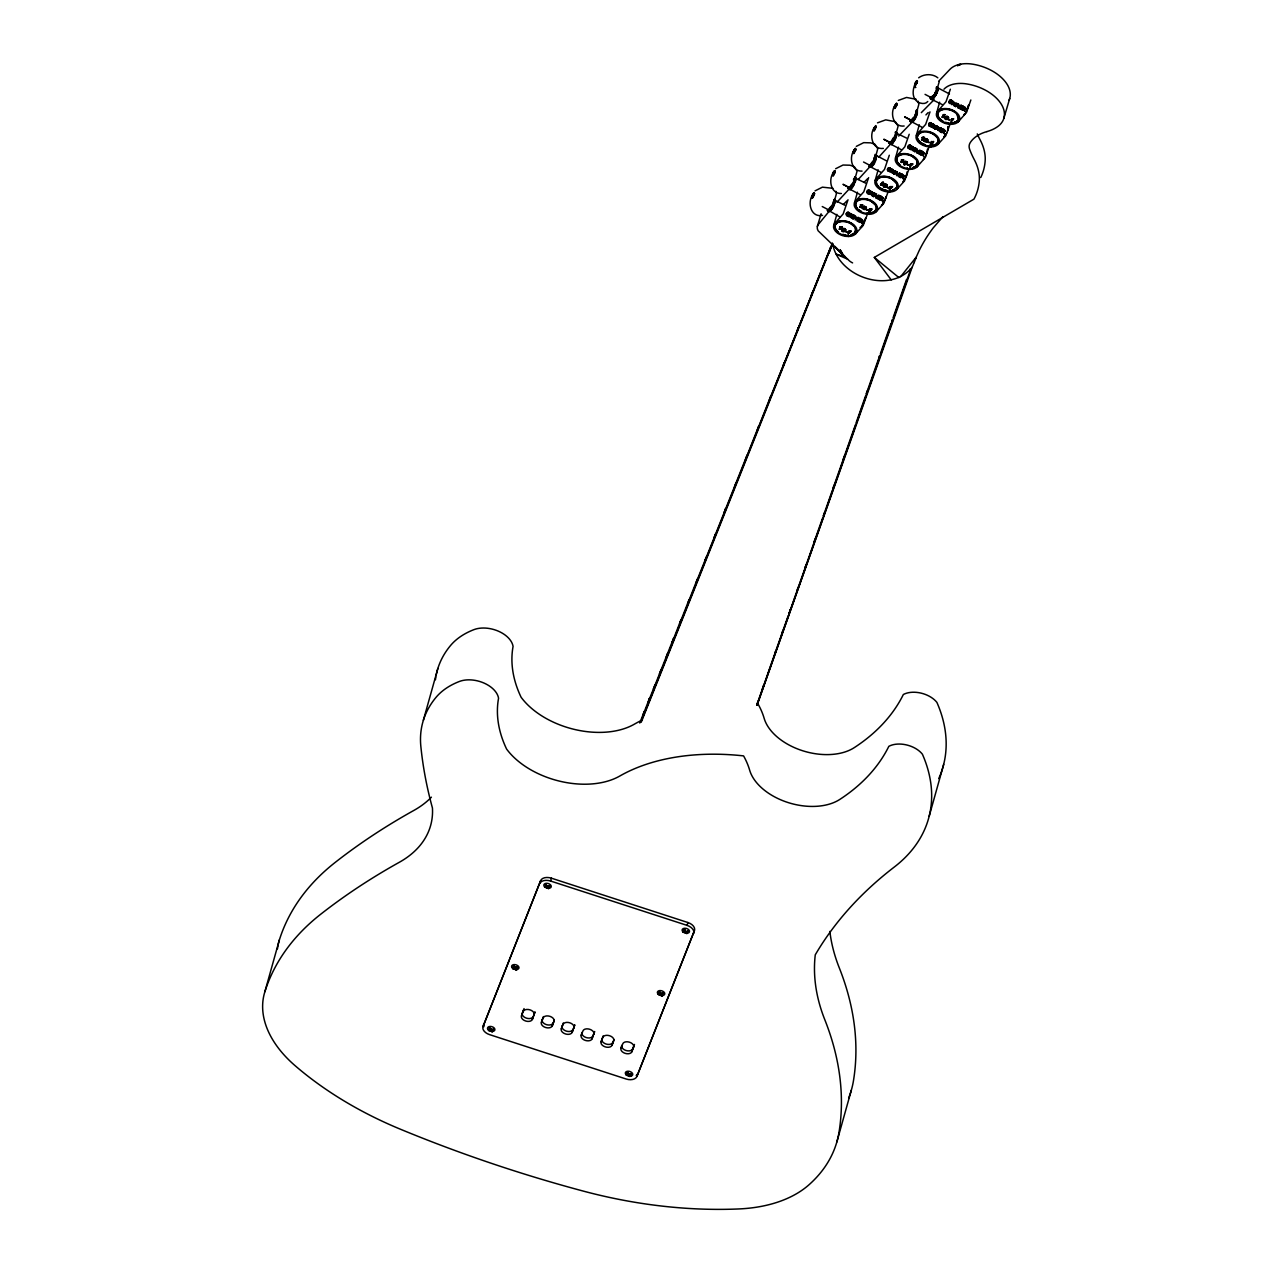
<?xml version="1.0" encoding="UTF-8"?>
<svg xmlns="http://www.w3.org/2000/svg" width="1273" height="1273" viewBox="0 0 1273 1273"><rect width="100%" height="100%" fill="white"/><g stroke="black" fill="none" stroke-linecap="round" stroke-linejoin="round"><path stroke-width="1.5" d="M916.687 149.705L915.844 148.193M957.837 104.672L955.832 103.097M860.182 206.64L861.694 205.08L859.752 207.165L865.131 207.96L865.306 209.043L862.378 208.47L863.333 206.847L862.044 204.81M923.959 140.937L925.185 139.441L923.896 137.404M947.51 119.025C944.025 121.237 944.916 116.448 944.295 115.557L944.852 114.602M893.2 173.001L893.185 172.205A2.594 2.514 -72.6 0 1 893.789 171.139M913.457 150.007L915.064 151.694M954.607 104.975L955.45 106.502L957.201 105.882M954.702 105.341L954.686 104.545A2.594 2.514 -72.6 0 1 955.291 103.479M842.503 230.795L844.254 230.54M863.205 207.626L863.476 209.17L864.844 208.247M886.167 186.16C885.006 189.025 881.68 184.171 885.196 185.492C885.785 188.452 881.871 184.124 885.371 186.033C882.205 188.802 884.624 182.723 883.001 185.412C882.905 188.738 888.363 186.717 884.83 184.553M903.432 162.498C903.941 167.559 908.922 159.73 904.673 162.069C902.414 164.376 907.999 163.724 904.021 162.992M926.649 141.398L925.98 139.521L921.604 139.759L923.546 137.675L922.018 139.234M926.728 141.112L924.612 140.826M947.08 118.357L944.996 118.087L947.796 117.768L946.857 116.448L944.375 117.928M814.131 192.732L814.004 195.055C814.688 188.913 810.137 198.906 813.383 196.265L812.445 195.787L811.824 197.188M834.754 170.582L834.627 172.905C835.422 167.018 830.314 176.852 834.006 174.13L832.972 175.945L833.067 173.637M855.376 149.371C855.551 146.888 850.905 154.669 854.692 151.758L853.658 153.587L853.753 151.264M875.792 125.581L874.726 127.411L875.665 127.921C877.049 122.192 870.843 132.456 875.044 129.13L874.01 130.96L874.105 128.637M896.59 103.177L895.524 105.007L896.478 105.516C898.086 98.912 891.832 110.274 895.842 106.725L894.919 106.232L894.283 107.632M916.862 80.613L915.876 82.379L916.831 82.888C918.47 76.269 912.152 87.662 916.194 84.098L915.255 83.604L914.635 85.005M812.047 196.408L813.606 195.501L813.733 193.146M834.356 170.996L834.229 173.351L833.29 172.857M914.857 84.241L916.417 83.318L916.544 80.979M844.763 231.24L842.296 229.649L842.042 226.785M927.221 141.685L925.789 140.205L924.564 141.001M947.573 119.057L947.287 117.928L948.433 117.768M947.685 118.5L947.255 119.439M834.038 201.102L834.101 200.147M834.977 200.163L832.669 207.213M842.933 228.79L843.156 229.745L843.394 228.392M848.391 188.293L848.47 187.274M849.123 187.624L849.202 189.295L850.603 189.613L853.737 185.222M849.33 187.354L849.728 189.152L851.653 187.529M849.632 187.879L849.696 189.55M855.313 179.302L855.249 177.743M855.599 178.013L854.581 181.944M855.822 179.557L855.09 177.122M875.347 156.579L875.124 154.399M889.286 141.796L889.35 143.356L890.288 142.735M890.67 142.894L891.641 144.629L895.603 138.725M895.699 133.951L895.46 131.771M896.431 133.347L896.081 135.527M896.638 133.029C896.128 136.227 893.312 145.377 890.082 143.642M914.778 119.201L912.582 121.842L911.038 121.89L910.975 120.219M911.166 119.948L911.229 121.524L922.209 127.332M916.067 111.324L916.146 110.385M916.496 111.547L916.767 110.274M917.435 110.624L916.417 114.538M925.391 139.234L925.614 140.189M930.229 97.034L930.308 98.689L931.629 98.992L935.607 93.088M936.419 88.696L936.355 87.137M936.705 87.423L936.323 89.746M936.848 88.919L936.976 86.994M945.744 116.607L948.465 117.912M968.801 104.688L965.857 112.692M852.21 217.031L852.815 218.335M872.912 195.278L873.023 194.355M893.519 172.523L894.537 173.924L895.746 172.555M846.179 213.737L846.418 215.169M887.44 169.452L887.727 170.646M949.769 100.344A2.403 2.339 -72.6 0 0 949.069 101.331L949.228 102.986M872.785 193.035L872.594 192.239M893.439 170.327L892.309 171.346M913.728 148.305L913.425 147.063M965.236 107.68L964.473 108.714M854.947 217.301L854.183 215.344M854.995 217.078L854.644 215.726M896.303 172.555L896.144 171.569M897.29 174.783L899.55 173.096L896.892 175.642L896.988 171.712L896.94 174.544M896.526 175.451L896.988 171.712M940.636 127.984C935.369 136.147 939.745 120.871 938.042 130.18C938.567 124.706 945.919 131.787 940.874 128.366M958.394 107.982L961.051 105.436L958.394 107.982L958.489 104.052L958.505 106.964M958.028 107.791L958.489 104.052M931.263 123.64L930.834 123.179M855.695 219.147L855.679 216.235L855.217 219.974L857.859 217.428M876.317 196.997C877.574 186.606 873.087 205.367 878.8 195.39M938.535 126.886L937.978 130.101M880.773 184.824L883.478 182.437L881.409 183.264L880.996 185.078L883.478 182.437L881.664 182.644M958.378 119.344L957.025 114.331M851.892 217.285L851.971 216.856A2.594 2.514 -72.6 0 1 852.48 215.662L853.992 215.36M893.2 172.778L893.28 172.332A2.594 2.514 -72.6 0 1 893.885 171.282L894.728 170.805M913.553 150.15L913.537 149.578A2.594 2.514 -72.6 0 1 914.141 148.511L915.064 148.177M847.691 212.607L849.298 214.023L849.171 213.021M890.559 169.038L890.336 168.259M909.797 145.488L910.959 146.872L910.688 145.631A1.83 1.766 -72.6 0 0 909.909 145.217L909.399 145.042M931.709 124.006L931.486 123.226M950.501 100.424L952.109 101.84L951.838 100.599M654.72 685.717L654.974 684.699L653.431 689.139L673.799 637.789M747.012 455.304L704.637 561.52L706.149 557.081L705.91 558.099M850.03 232.052L848.725 231.272L850.093 231.972L848.12 234.009L851.271 231.209L849.584 231.065M790.358 609.496L790.103 610.531L815.261 539.052M891.498 186.956L889.429 189.502L892.58 186.685L890.034 186.765L891.339 187.529M911.85 164.328L909.781 166.874L912.932 164.058L910.386 164.137L911.691 164.901M933.029 141.542C935.034 142.815 927.46 147.047 932.648 141.924M846.577 213.848L846.64 214.676M908.238 146.713L908.429 147.811M949.387 101.681L950.024 103.177M813.383 196.265L812.349 198.095L812.842 195.374L814.656 193.671L812.349 198.095L812.445 195.787M854.565 152.267C853.435 156.054 853.515 149.466 855.09 151.344L855.965 149.164L855.313 150.532L854.374 150.039L855.44 148.209M874.503 128.223L875.442 128.716C871.512 135.209 877.145 123.322 875.665 127.921M894.919 106.232C893.312 112.231 897.688 101.076 896.478 105.516M916.592 83.684L917.419 81.472L916.831 82.888M833.465 173.223C831.969 181.689 837.204 165.172 834.404 173.717M915.255 83.604L915.16 85.928L916.083 84.607M876.254 196.917L878.863 195.469M642.77 715.744L644.313 711.289L639.794 723.048M660.798 670.664L661.021 669.63L659.478 674.069L660.114 672.367M680.196 622.322L689.154 599.503L687.611 603.959M715.187 535.09L715.426 534.039L713.882 538.479L714.519 536.776M756.958 431.07L758.501 426.63L746.774 456.339M784.025 363.489L784.263 362.455L782.72 366.895L830.951 246.532L640.956 721.823M812.763 291.883L812.986 290.833L811.442 295.288L812.079 293.57M854.517 216.712L853.547 218.224M915.717 150.93L916.162 149.243L914.746 148.75M937.008 127.65L936.069 126.027L934.78 127.618M957.312 104.211L957.201 105.388M833.338 202.105L833.815 200.609M834.229 200.832L832.685 205.255M835.39 201.436L833.163 207.467M853.515 179.732L853.785 178.506M853.96 179.954L854.231 178.729M854.438 178.459L853.499 181.371M854.66 178.952L853.912 181.593M875.538 156.324L873.994 160.732M875.999 156.929L875.267 159.571M865.926 217.81L861.503 226.944M895.412 135.177L895.89 133.697M896.574 135.797L896.478 132.376M915.796 112.549L916.576 110.608M916.703 111.292L915.764 114.188M916.878 113.122L917.101 110.337M917.372 113.392L917.292 109.971L916.91 114.809M936.578 90.144L937.039 88.664M937.724 90.765L937.612 87.742L949.435 93.947M947.812 129.337L948.019 126.552M968.148 106.709L968.435 105.484M903.894 162.944C906.456 166.588 906.726 161.098 902 161.782L901.348 162.451C900.552 159.586 905.039 158.202 902 161.782M945.043 117.912L947.112 119.264M875.569 195.151L875.14 193.432M896.208 172.428L896.065 173.255M957.71 104.768L957.439 105.818M893.137 317.598L906.551 279.455M895.524 181.991L891.736 178.538A10.645 6.667 15.6 0 0 879.213 177.743A10.645 6.667 15.6 0 0 877.845 185.763M852.289 216.776L852.321 217.667M872.912 194.626L873.262 196.058M893.598 172.253L893.63 173.144M264.879 991.731A359.973 225.544 15.6 0 1 320.621 914.3A972.906 609.56 15.6 0 1 399.292 862.298A130.928 82.029 15.6 0 0 432.438 807.989A785.059 491.871 15.6 0 1 420.838 746.312A160.43 100.519 15.6 0 1 436.114 697.254A92.627 58.033 15.6 0 1 459.426 681.453A24.458 15.324 15.6 0 1 483.708 682.933A24.458 15.324 15.6 0 1 498.555 698.225A176.899 110.831 15.6 0 0 506.59 749.049A71.272 44.65 15.6 0 0 619.776 776.037A190.17 119.153 15.6 0 1 743.575 755.891A114.379 71.654 15.6 0 1 749.638 770.133A52.4 32.827 15.6 0 0 787.716 802.436A52.4 32.827 15.6 0 0 839.798 799.428A280.887 175.992 15.6 0 0 888.84 746.328A21.577 13.51 15.6 0 1 922.4 754.205A210.236 131.724 15.6 0 1 894.298 867.024A642.913 402.809 15.6 0 0 815.261 954.83A287.475 180.114 15.6 0 0 824.793 1019.689A463.452 290.371 15.6 0 1 839.018 1132.254A210.491 131.883 15.6 0 1 808.928 1184.829A131.31 82.268 15.6 0 1 738.992 1208.936A347.465 217.699 15.6 0 1 583.368 1191.114A935.448 586.089 15.6 0 1 400.486 1129.246A287.889 180.368 15.6 0 1 295.256 1065.819A122.781 76.921 15.6 0 1 264.879 991.731L279.376 939.904A359.973 225.544 15.6 0 1 335.117 862.473A972.906 609.56 15.6 0 1 413.789 810.471A130.928 82.029 15.6 0 0 431.388 797.184M423.368 720.279L437.864 668.468M483.056 1026.515L540.627 880.677A9.086 5.697 15.6 0 1 551.368 878.163L687.897 922.527A9.086 5.697 15.6 0 1 694.422 930.658L636.866 1076.497A9.086 5.697 15.6 0 1 626.109 1078.995L489.58 1034.631A9.086 5.697 15.6 0 1 483.056 1026.515L540.627 880.677M490.598 1030.669L488.323 1029.841L490.312 1029.38L489.103 1027.884L489.898 1027.693L491.107 1029.189C488.625 1031.671 495.388 1032.769 491.585 1029.793L493.574 1029.332C491.298 1029.984 487.686 1027.104 490.312 1029.38M492.731 1031.528L491.585 1029.793M491.935 1031.719L490.789 1029.984L488.8 1030.446M491.394 1030.478L493.574 1029.332M514.738 968.864L512.414 967.989L514.403 967.528L513.194 966.016L513.99 965.825L515.199 967.337C512.892 969.819 519.336 970.917 515.676 967.941L517.665 967.48L515.199 967.337M512.844 968.785L514.403 967.528M516.822 969.676L515.676 967.941M516.026 969.851C515.501 967.766 511.921 963.709 514.212 968.196M512.892 968.594L517.188 966.875M515.645 968.578L517.665 967.48M547.008 887.599L544.621 886.915L546.658 886.263L545.449 884.767C545.624 886.947 551.75 886.151 547.454 886.088C545.051 888.618 551.702 889.604 547.947 886.676L549.459 885.61M546.658 886.263L545.449 884.767M549.093 888.411L547.947 886.676M548.297 888.602L547.151 886.867L545.162 887.329M539.832 883.526A9.086 5.697 15.6 0 1 550.572 881.027L551.368 878.163M547.756 887.361L549.936 886.215M532.353 1019.418L534.931 1012.115L532.353 1019.418A5.713 3.58 15.6 0 1 525.606 1020.994A5.713 3.58 15.6 0 1 521.5 1015.902L523.474 1010.078M521.5 1015.902L524.062 1008.582M541.407 1022.362L543.173 1017.907A5.713 3.58 15.6 0 1 549.92 1016.331A5.713 3.58 15.6 0 1 554.026 1021.439L552.259 1025.895A5.713 3.58 15.6 0 1 545.512 1027.47A5.713 3.58 15.6 0 1 541.407 1022.362L543.38 1016.538M552.259 1025.895L554.248 1020.071M572.166 1032.355L574.728 1025.051L572.166 1032.355A5.713 3.58 15.6 0 1 565.419 1033.931A5.713 3.58 15.6 0 1 561.313 1028.839L563.287 1023.015M813.272 193.942C806.748 201.85 810.662 218.001 822.549 215.36M581.22 1035.299L582.016 1032.451A5.713 3.58 15.6 0 0 586.121 1037.543A5.713 3.58 15.6 0 0 592.868 1035.967L594.634 1031.512L592.072 1038.832A5.713 3.58 15.6 0 1 585.309 1040.407A5.713 3.58 15.6 0 1 581.22 1035.299L582.986 1030.844A5.713 3.58 15.6 0 1 589.733 1029.268A5.713 3.58 15.6 0 1 593.839 1034.376M833.895 171.791C827.959 179.079 830.473 193.878 841.358 193.512M592.072 1038.832L592.868 1035.967M601.111 1041.775L602.877 1037.32A5.713 3.58 15.6 0 1 609.64 1035.745A5.713 3.58 15.6 0 1 613.745 1040.853L611.979 1045.308A5.713 3.58 15.6 0 1 605.216 1046.867A5.713 3.58 15.6 0 1 601.111 1041.775L603.1 1035.951M854.581 149.418C848.645 156.706 851.16 171.505 862.044 171.139M833.879 224.923L836.838 214.341M839.13 229.315L841.485 227.74M839.591 227.135C845.558 225.003 836.775 232.354 840.355 227.167M839.909 226.721L842.137 227.071M848.009 199.766L843.187 213.928L834.977 223.236M611.979 1045.308L613.952 1039.468M844.126 230.906L843.824 228.758L845.654 230.095M843.474 229.57L843.824 228.758M844.015 228.997L843.522 228.615M841.771 229.649C840.594 232.243 846.131 232.545 844.588 229.824M845.622 229.952L844.476 230.111L844.986 229.045M845.113 231.686L847.166 231.972M845.495 231.097L847.086 232.259M874.933 126.791C868.472 134.302 872.085 149.896 883.335 148.416M854.501 202.773L857.461 192.191M845.543 235.473L845.463 235.537A10.757 6.747 15.6 0 1 835.422 224.494A10.757 6.747 15.6 0 1 852.496 224.828C860.516 229.586 851.303 238.688 845.654 235.059A10.645 6.667 15.6 0 1 842.949 234.423M848.12 234.009L850.189 231.479M848.566 231.845L848.725 231.272M621.017 1048.236L621.813 1045.388A5.713 3.58 15.6 0 0 625.918 1050.48A5.713 3.58 15.6 0 0 632.681 1048.904L634.447 1044.449L631.869 1051.769A5.713 3.58 15.6 0 1 625.123 1053.344A5.713 3.58 15.6 0 1 621.017 1048.236L622.783 1043.78A5.713 3.58 15.6 0 1 629.546 1042.205A5.713 3.58 15.6 0 1 633.652 1047.313M848.868 231.543L850.921 231.018M854.199 226.546L850.428 223.061A10.645 6.667 15.6 0 0 847.898 221.995M852.83 234.566C858.002 231.686 855.265 224.812 850.428 223.061A10.757 6.747 15.6 0 0 836.854 222.727A10.757 6.747 15.6 0 0 838.064 231.988M860.309 207.451L862.792 204.81L861.598 204.826M868.632 177.615L863.81 191.777L855.599 201.086M862.935 207.499L864.478 206.162L866.324 207.626M862.983 207.992L864.447 206.608L866.149 207.26M864.685 208.406L864.144 206.91M864.367 206.894L865.672 207.404L864.447 206.608M865.274 207.006L863.937 206.528L863.778 207.594M862.267 207.674L864.303 209.663L865.21 207.674M866.404 207.499L865.099 207.96L865.354 206.719M865.735 209.552L867.725 210.109L866.117 208.947M895.731 104.386C889.286 111.897 892.882 127.491 904.148 126.011M875.188 180.4L878.147 169.818M876.063 209.774A10.757 6.747 15.6 0 0 867.438 199.909A10.757 6.747 15.6 0 0 855.345 204.285A10.757 6.747 15.6 0 0 866.086 213.387L871.448 212.782M631.869 1051.769L632.681 1048.904M628.496 1075.526L626.157 1074.651L628.146 1074.173L626.952 1072.678L627.748 1072.487L628.942 1073.998C626.539 1076.544 633.19 1077.515 629.435 1074.603L631.424 1074.126L628.942 1073.998M628.146 1074.173L626.952 1072.678M867.565 213.816L863.221 225.432L855.472 233.977M630.947 1073.537L628.767 1074.667L627.748 1072.487M870.08 209.265L870.652 209.902L869.364 209.138M870.207 208.915C874.249 207.754 868.679 213.944 868.902 211.302M869.188 209.695L869.65 208.836M866.086 213.387L868.441 213.18M869.284 212.161L871.894 209.058M869.491 209.409L871.544 208.883M630.581 1076.337L629.435 1074.603M629.785 1076.512L628.639 1074.778L626.65 1075.239M629.403 1075.239L631.424 1074.126M874.837 204.364L871.05 200.911A10.757 6.747 15.6 0 0 865.735 199.113M889.318 155.242L884.496 169.404L876.285 178.713M873.453 212.432L875.172 210.841M882.316 182.325L883.128 182.246M662.962 992.876L661.451 993.942C666.065 997.777 654.036 993.656 660.178 993.529L658.968 992.033L660.782 994.022L662.962 992.876L660.973 993.354M660.178 993.529L658.968 992.033M885.133 184.235L884.783 185.046L886.676 184.712M884.926 185.253L887.042 185.285M884.862 184.649L886.294 184.537L886.088 185.54M660.782 994.022L659.764 991.842M885.976 186.16L885.897 185.301M886.438 184.744L886.04 184.362M636.866 1076.497L694.422 930.658M660.464 994.818L658.666 994.595M886.422 187.179L888.395 187.736L886.804 186.574M916.083 81.758C912.661 88.219 910.863 98.307 918.613 102.413C921.445 103.75 925.63 104.275 927.778 101.49M662.596 995.677L661.451 993.942M895.54 157.772L898.499 147.191M886.772 191.014L892.023 190.823L896.749 187.417A10.757 6.747 15.6 0 0 888.124 177.536A10.757 6.747 15.6 0 0 876.031 181.912A10.757 6.747 15.6 0 0 886.772 191.014L886.883 190.616A10.757 6.747 15.6 0 1 876.429 180.352A10.757 6.747 15.6 0 1 891.705 178.475L896.749 183.407A10.757 6.747 15.6 0 1 895.874 188.515M661.801 995.868L660.655 994.133M886.851 190.95L886.963 190.552A10.645 6.667 15.6 0 1 879.548 187.433M661.26 994.627L663.44 993.481M888.188 191.666L883.844 203.282L876.095 211.827M889.429 189.502L889.97 189.788M889.875 187.338L890.336 186.463M685.256 932.536L682.933 931.661L684.922 931.2L683.712 929.688L684.508 929.513L685.717 931.009C683.203 933.586 689.059 933.364 686.545 933.539M684.922 931.2L683.712 929.688M687.34 933.348L686.004 932.297L688.2 931.152L685.526 931.693L684.508 929.513M890.177 187.036L892.23 186.51M693.626 933.507A9.086 5.697 15.6 0 0 687.102 925.391L687.897 922.527M686.004 932.297L688.2 931.152M901.348 162.451L903.703 159.634M909.208 134.27L904.848 146.777L896.638 156.102M894.139 190.059L893.248 189.852M903.957 162.498L904.896 162.308M904.037 162.212C904.021 170.439 906.424 159.173 907.188 162.26M906.742 162.61L906.392 161.735M907.442 162.498L906.137 162.96L906.79 162.117M906.774 164.551L908.747 165.124L907.156 163.946M907.124 168.402C913.934 170.868 921.684 162.546 914.157 157.677A10.757 6.747 15.6 0 0 897.083 157.343A10.757 6.747 15.6 0 0 907.124 168.402L907.315 167.925M916.337 135.368L919.297 124.786M908.874 169.293L904.53 180.909L896.781 189.454M909.781 166.874L910.322 167.161M910.227 164.71L910.688 163.835M910.529 164.408L912.582 163.883M915.86 159.396L912.089 155.911A10.645 6.667 15.6 0 0 898.69 155.656A10.645 6.667 15.6 0 0 899.9 164.806M923.211 137.659L922.082 137.468M914.491 167.431C919.727 164.503 916.846 157.661 912.057 155.847A10.757 6.747 15.6 0 0 909.495 154.765M922.145 140.046L924.628 137.404M930.006 111.865L925.646 124.372L917.435 133.681M924.771 140.094C926.696 137.213 930.102 142.051 925.598 139.218M926.076 140.221C928.415 136.975 927.412 143.515 927.444 139.505M927.062 140.269L926.553 139.171M927.54 140.205L927.19 139.33M927.571 142.146L929.561 142.703L927.953 141.542M936.689 112.74L939.649 102.158M927.922 145.981L935.353 144.995L937.899 142.385A10.757 6.747 15.6 0 0 929.29 132.503A10.757 6.747 15.6 0 0 917.197 136.879A10.757 6.747 15.6 0 0 927.922 145.981L933.284 145.377M929.688 145.011L925.328 157.518L917.133 166.827M930.579 144.47L933.73 141.653M932.568 142.417L931.04 142.305L931.486 141.43M931.04 142.305L933.38 141.478M944.295 115.557L942.497 117.418L943.166 114.984M941.956 117.132L944.98 114.777M943.293 114.634L944.28 114.65M936.673 136.959L932.886 133.506A10.757 6.747 15.6 0 0 927.571 131.724M942.497 117.418L943.754 115L942.37 116.607M950.358 89.237L945.998 101.745L937.787 111.069M935.289 145.027L938.026 141.971A10.757 6.747 15.6 0 0 937.899 138.375M943.15 116.75L945.202 117.18M946.953 118.898L946.364 117.1L947.876 117.482M946.428 117.593L946.635 116.575M947.971 117.291L947.542 116.702M947.478 118.516L947.414 117.641M947.605 117.896L947.796 116.877M947.924 119.519L949.992 119.805L948.226 119.201M948.274 123.37L955.705 122.367L958.251 119.757A10.757 6.747 15.6 0 0 949.626 109.876A10.757 6.747 15.6 0 0 937.549 114.252A10.757 6.747 15.6 0 0 948.274 123.37L948.465 122.892A10.757 6.747 15.6 0 1 945.664 122.303M950.04 124.261L945.68 135.877L937.93 144.422M952.84 119.869C953.493 115.843 947.796 127.634 953.382 118.914M951.392 119.678L951.838 118.803M951.679 119.376L953.732 118.85M955.641 122.399L957.36 120.808M970.853 99.978L966.493 112.485L958.283 121.794M836.838 1142.008L851.335 1090.197M929.195 816.2L943.691 764.373M833.513 204.126L836.361 193.926L835.931 191.3M854.135 181.975L857.063 171.139L854.326 166.683L849.998 165.219L843.028 165.029L835.645 168.736M874.822 159.602L877.749 148.782L875.012 144.31L870.684 142.847L863.715 142.656L856.331 146.363M895.174 136.991L898.101 126.154L895.365 121.683L885.737 119.853L877.511 122.845M915.971 114.57L918.835 104.386L917.992 101.092M936.323 91.958L939.188 81.758M648.037 702.585L649.58 698.145L644.074 712.339M667.052 654.974L667.323 653.94L665.779 658.38M695.79 583.543L697.333 579.104L688.932 600.554M735.746 483.724L736.017 482.706L734.473 487.145M769.369 400.136L770.913 395.696L758.278 427.68M797.9 328.816L798.171 327.782L796.627 332.221M762.097 689.871L763.641 685.415L757.149 704.064M775.002 653.304L775.83 651.108M782.179 632.936L783.118 630.215L782.211 632.633M806.382 564.321L804.934 568.235M817.377 226.339L821.117 213.769M832.224 243.127L830.107 249.381M909.574 271.515L910.418 268.683M1003.856 118.246L1009.728 98.482M679.559 624.025L681.071 619.585L673.576 638.839M763.386 686.449L768.096 672.86M796.707 591.611L797.121 590.29M843.283 459.282L844.158 456.546M854.517 427.282L833.051 488.355M851.621 215.169L850.444 213.912L849.918 214.93L850.985 215.535M872.307 193.114L871.925 192.207M892.994 170.741L891.752 169.389L892.293 171.012M913.362 147.811L911.579 147.795L912.105 146.761L913.027 147.302M954.511 103.081L953.254 101.729L952.729 102.763L953.986 103.399M774.605 654.402L775.687 651.155M781.988 633.349L781.574 634.654M805.141 567.615L806.239 564.369M814.163 541.837L822.66 517.92M833.242 487.75L833.926 485.634M866.181 394.169L867.056 391.432M892.118 320.191L891.721 321.512L892.357 319.809M833.019 203.425L833.513 201.914M833.942 202.136C832.844 206.258 825.175 216.203 832.319 208.756M833.958 204.094L834.627 199.893M855.217 180.336L852.449 186.542M855.074 182.198L856.092 178.284L855.042 177.552M855.727 180.607L852.958 186.813M873.739 158.775L874.201 157.359M874.185 158.998L874.822 157.406M875.251 157.629L873.326 162.355M875.76 159.841L876.445 155.624L874.933 156.118M865.338 218.876L862.744 224.7M894.537 136.386L894.999 134.954M894.951 136.609L895.603 135.002M896.112 137.213L897.131 133.283L895.587 132.297M885.499 198.158L885.96 196.742M886.263 196.901L882.873 203.903M916.401 112.597L914.475 117.323M906.647 174.369L904.848 178.793M936.116 91.576L936.753 89.969M926.999 151.742L925.917 154.669M756.91 704.462L758.024 701.343L757.753 702.346M768.303 672.176L788.21 615.671M789.467 611.915L788.814 613.936L789.451 612.233M947.653 130.912L948.321 126.695M854.724 426.582L855.599 424.482M878.927 357.681L879.627 355.628M824.156 513.433L823.281 516.154L832.383 490.232M866.881 191.364L866.833 192.414M907.92 146.363L908.063 148.018M928.749 124.324L928.717 123.958A2.403 2.339 -72.6 0 1 929.417 122.972L930.706 122.813A1.83 1.766 -72.6 0 1 931.279 123.004L931.597 123.354M854.835 217.174L854.629 217.985M896.16 172.651L895.937 173.478M937.23 128.223L936.817 125.9M937.326 127.984L936.976 126.027M797.582 588.874L798.235 587.171L797.328 589.892M841.644 229.824L842.806 231.336L844.683 231.193M856.156 422.684L865.545 395.951M866.404 393.548L878.529 358.986M880.391 353.767L891.084 323.294M814.449 541.2L815.213 539.036M879.166 357.283L879.77 355.565M757.053 705.337L910.768 269.064A41.261 1.4 -71.9 0 0 910.8 268.874M756.878 705.337L912.12 267.282A67.262 2.291 -71.9 0 0 913.346 264.482L913.791 263.288M812.667 195.008L813.606 195.501M895.126 105.452L896.065 105.945L894.505 106.852M915.478 82.825L916.417 83.318M789.912 610.579L790.326 609.512M844.254 230.668C842.615 233.182 841.501 228.201 844.142 230.684M864.765 208.931L864.765 208.12M852.067 215.455L851.971 214.389M893.312 170.853L892.771 169.5M934.557 125.55L933.65 126.329M672.892 640.526L672.255 642.229L673.767 637.805M746.105 458.041L745.469 459.744L746.98 455.304M829.025 253.041L832.59 243.525C838.318 277.164 889.811 294.54 912.12 267.282M866.786 392.45L867.454 390.747M561.313 1028.839L563.08 1024.383A5.713 3.58 15.6 0 1 569.827 1022.808A5.713 3.58 15.6 0 1 573.932 1027.916M843.888 457.564L844.556 455.861M641.306 721.998L832.59 243.525M833.64 486.636L834.324 484.949M770.642 396.73L783.356 365.192M697.079 580.138L705.274 559.818M649.31 699.179L654.067 687.436M833.831 205.86L835.47 200.434L834.42 199.702M853.308 183.105L854.788 177.027M872.053 163.612L874.328 158.918M874.646 161.082L876.206 156.659L876.142 155.004L875.092 155.306M894.68 136.291L893.248 139.505M894.346 138.105L895.11 136.513M895.492 138.725L896.256 137.118M914.714 115.477L915.478 113.886M916.56 114.443L911.945 121.953M917.069 114.713L915.637 117.928M935.066 92.849L935.83 91.258M935.496 93.072L936.26 91.481M937.421 92.086L933.491 99.008L932.25 99.771L931.247 98.61M926.219 154.829L927.524 149.116M967.082 109.637L967.687 108.125M887.997 169.468L888.904 168.291M908.397 146.315L908.874 148.209M895.699 173.048L895.81 171.871M915.398 258.976L918.931 251.099A331.982 208.183 16.5 0 1 933.252 227.835L942.943 216.649M852.385 216.919L853.706 215.71M914.062 149.355L914.889 151.296M854.756 217.397L852.91 218.685M875.378 195.612L874.217 193.019M957.582 105.229L957.153 106.2M832.256 205.033L829.089 210.347M832.367 205.048L829.901 209.393M852.21 184.49L852.99 182.898M852.639 184.712L853.419 183.121M854.072 183.455L849.887 189.184M872.832 162.021L873.564 160.509M873.978 162.689L874.758 161.098M893.471 137.659L890.4 142.64L884.035 139.298M892.834 141.208L894.442 138.12M915.128 117.657L915.908 116.066M934.398 94.473L935.178 92.865M884.894 199.67L882.571 203.744M947.032 132.424L943.961 137.404M847.754 213.959L848.996 214.691L847.245 215.726A1.782 1.734 -72.6 0 1 846.688 215.487M848.423 215.853L848.996 214.691M849.728 215.296L849.091 216.76L850.221 215.598M849.982 215.026L850.444 213.912M867.868 193.576C871.639 194.005 866.833 190.584 869.093 192.732L867.486 192.907M872.657 192.318L870.875 191.221L869.3 194.339L870.843 193.448M871.989 192.303L871.066 191.762L871.369 193.273M858.877 221.168L859.004 221.963L856.984 220.897L858.241 217.365M859.195 221.597L857.525 220.722L857.731 219.227M858.066 219.672L859.752 220.086L858.257 219.306L858.416 217.906M858.734 218.351L860.341 219.195L860.198 218.399M860.548 218.383L859.88 222.425L860.023 220.309M860.755 220.69L861.28 219.656L862.267 221.168L860.214 219.943L861.916 219.64M889.063 169.436L890.304 170.184L889.063 169.436L889.779 170.359L888.411 170.709M888.92 170.853L889.779 170.359M890.209 170.041L889.238 171.266M892.834 169.58L891.561 168.863C888.061 176.613 891.593 167.861 891.959 172.237M879.5 199.018L879.643 199.813L877.606 198.747L878.863 195.215M879.818 199.447L878.147 198.572L878.354 197.076M878.688 197.522L880.375 197.952L878.879 197.156L879.038 195.771M879.357 196.201L880.964 197.044L880.836 196.249M881.728 196.981L880.136 200.084L881.616 199.113L882.539 201.341L882.269 199.415L883.557 198.19L881.171 196.249M909.399 146.809L910.656 147.557L909.59 148.639M909.017 148.177L910.115 147.732L909.224 147.175M913.187 146.952L911.914 146.236L910.386 149.418L912.184 148.734M911.388 148.145L910.752 149.609M912.168 146.841L912.407 148.289M900.186 176.645L900.313 177.456L898.292 176.374L899.55 172.842M900.504 177.09L898.833 176.199L899.04 174.703M899.375 175.149L901.061 175.579L899.565 174.783L899.725 173.399M900.043 173.828L901.65 174.672L901.507 173.876M902.414 174.608L900.823 177.711L902.302 176.74L903.225 178.968L902.955 177.042L904.244 175.817L901.857 173.876M930.324 125.804L930.929 125.327C929.131 123.067 933.22 126.6 929.815 126.313A1.782 1.734 -72.6 0 1 929.147 125.947M930.133 124.913L930.627 125.9M932.679 126.043L931.136 126.934L932.711 123.831L934.605 125.12M931.2 127.014L932.711 123.831M933.825 124.897L932.902 124.356L933.22 125.868M920.538 154.017L920.665 154.829L918.645 153.747L919.902 150.214M920.856 154.463L919.186 153.572L919.392 152.076M919.727 152.521L921.413 152.951L919.918 152.155L920.077 150.771M920.395 151.201L922.002 152.044L921.859 151.248M922.766 151.98L921.175 155.083L922.654 154.113L923.577 156.356L923.307 154.415L924.596 153.19L922.209 151.248M950.66 101.92L951.822 102.524L950.056 103.559A1.782 1.734 -72.6 0 1 949.387 103.177M949.929 103.049L951.281 102.699L950.374 102.142M951.822 102.524L950.39 103.606M952.554 103.113L951.902 104.577L953.222 103.543M952.793 102.842L953.254 101.729M941.336 131.612L941.479 132.424L939.442 131.342L941.033 128.239M941.654 132.058L939.983 131.167L940.206 129.671M940.524 130.117L942.036 130.912L940.715 129.751L941.193 128.796M943.564 129.575L941.972 132.678L943.468 131.708L944.375 133.936L944.105 132.01L945.393 130.785L943.007 128.844M961.688 108.985L961.831 109.796L959.794 108.714L961.051 105.182M962.006 109.43L960.335 108.539L960.558 107.059M960.876 107.489L962.579 107.919L961.067 107.123L961.226 105.739M961.545 106.168L963.168 107.012L963.025 106.216M963.359 106.216L962.69 110.242L962.834 108.125M963.581 108.507L964.107 107.489L965.077 108.985L963.025 107.775L964.775 107.569M864.256 206.735L864.24 207.626M831.078 206.306L827.577 210.491M831.953 206.767L828.818 211.159M831.826 208.692L832.606 207.101M832.319 208.963L833.115 207.372M851.701 184.155L849.362 187.624L842.997 184.299L850.109 188.181M852.146 184.394L850.523 187.242M851.796 186.208L852.576 184.617M872.387 161.782L869.395 165.808M872.482 163.835L873.262 162.244M873.915 162.594L871.48 166.397L870.08 166.556M892.405 140.985L893.185 139.393M893.614 139.616L890.479 144.024L889 143.069M894.267 139.966L878.768 157.184M894.776 140.221L891.768 144.247L890.288 143.308M913.202 118.58L913.982 116.989M914.412 117.211L911.977 121.03M915.573 117.816C915.048 118.994 912.518 124.022 911.388 121.492M933.555 95.952L934.334 94.361M933.984 96.175L934.828 94.695M925.503 156.324L923.371 159.539M945.998 133.76L943.659 137.245M965.555 112.533L966.35 111.133M895.731 107.234L894.808 108.555M916.321 150.485L914.953 151.567M937.119 128.08L935.766 129.162M893.821 172.126L895.651 171.489M854.231 217.842L854.406 216.108M957.105 105.261L955.943 106.136M872.626 193.225L871.719 194.578M954.782 103.431L953.063 101.204L951.902 104.577M846.847 213.593L848.009 212.734M867.565 190.998L867.39 192.812M908.508 146.443L909.67 145.583M929.401 123.592L929.226 125.406M949.658 101.41L950.597 100.567M927.078 141.924L926.855 140.842M884.162 184.553L885.706 183.869L887.01 185.412M945.664 116.893L947.207 116.209L948.512 117.752M840.339 228.917L843.235 229.458M903.671 162.578C904.387 159.268 909.606 162.896 906.058 163.246M831.826 208.501L829.471 211.509M851.366 185.778L849.011 188.786M850.937 187.465L851.78 186.001M872.053 163.405L869.698 166.429M872.466 163.628L870.827 166.063M873.135 163.978L870.414 166.779M873.628 164.233L870.239 167.161M891.546 142.242L892.389 140.778M912.757 118.15L911.197 120.235L904.832 116.893M912.359 119.837L913.202 118.373M913.632 118.596L911.277 121.619L909.956 121.317M914.285 118.946L911.563 121.747M933.109 95.523L930.356 97.719M932.711 97.209L933.555 95.746M903.257 181.371L904.053 180.193M923.609 158.743L924.405 157.566M862.871 208.088L864.494 208.931M891.991 170.821L892.978 170.216M875.156 195.708L874.121 196.519M845.733 229.808L844.397 230.397M866.356 207.658L865.019 208.247M948.544 117.625L947.207 118.214M915.16 85.928L915.653 83.191L917.244 82.315M862.187 207.96L863.014 207.213M873.31 194.18C875.919 191.3 875.092 198.811 872.832 195.374M914.444 148.798L913.95 150.596L915.319 151.216M914.348 149.18L915.764 148.686M935.241 126.393L935.098 128.668M853.912 150.564L854.915 150.978L853.356 151.885M936.594 128.159L935.591 128.764M900.616 276.702L916.083 257.337M831.03 209.679L829.614 211.127L827.482 210.872M831.524 209.95L828.93 211.684M850.985 187.195L848.9 189.184L847.723 187.513M871.241 164.599L869.745 166.429M852.146 187.799L849.552 189.534M871.671 164.822L870.127 166.652L868.791 166.349M891.593 141.971L890.05 143.801L888.904 143.117M892.023 142.194L889.429 143.292M912.407 119.567L910.863 121.396M932.759 96.939L931.2 98.769L929.911 97.48M933.173 97.162L930.658 98.944M861.2 226.785L861.948 225.894M882.332 204.539L881.473 205.351M903.018 182.166L906.487 175.945L907.172 171.728M964.011 114.618L964.759 113.711M964.313 114.777L965.061 113.87M829.869 210.395L818.571 224.159A12.507 7.845 16.5 0 0 818.157 230.827L848.805 260.313A11.505 7.208 16.5 0 0 852.608 262.906M934.255 126.091L934.541 125.04M854.39 218.065L853.292 218.701M895.699 173.542L894.028 174.115M836.998 202.232L848.63 189.613M929.624 123.338L929.163 125.263L930.436 125.947M858.177 179.541L870.302 166.302L869.157 166.604M815.022 190.886L822.406 187.163L832.924 188.309M958.394 107.553L961.051 105.436M898.658 136.084L912.455 121.747M901.22 161.639L902.732 160.08M923.943 138.184L922.798 139.378M862.107 205.589L860.962 206.767M925.932 114.904L928.208 112.549M864.096 182.294L867.502 178.793M843.474 204.444L846.879 200.927M922.05 137.595L923.466 137.293M860.214 204.985L861.089 204.667M880.439 184.792L882.253 182.66M948.305 118.914L949.61 120.394M868.743 211.875L870.652 209.902M881.043 184.092L882.014 182.803M921.302 112.66L934.048 99.755M938.631 81.281L949.849 69.442A27.067 16.979 16.5 0 1 972.97 64.223A38.063 23.869 16.5 0 1 1007.325 84.655A35.437 22.23 16.5 0 1 1009.059 100.281M938.44 129.751L940.699 128.064M919.886 150.469L917.228 152.585L917.34 149.084L916.878 152.824L919.886 150.469L917.244 153.015M895.253 173.414L894.442 173.796M915.876 82.379L917.419 81.472M895.524 105.007L897.067 104.1M874.726 127.411L876.27 126.504M854.374 150.039L855.917 149.132M833.688 172.412L835.231 171.505M813.065 194.562L814.609 193.655M871.321 193.194L872.164 193.162M854.151 150.851L855.742 149.959M812.842 195.374L813.781 195.867M931.995 97.83L930.834 98.546M932.297 99.326L936.26 93.438L937.644 87.344M895.38 133.156L896.622 132.392M911.086 120.33L910.036 120.951M911.643 120.458L910.481 121.174M890.845 142.862L889.636 142.974M849.25 187.736L848.2 188.356M849.807 187.863L848.598 187.958M850.237 188.086L848.47 188.961L848.168 187.736M829.184 210.013L828.023 210.729M927.158 141.637L924.325 141.558L924.85 139.807M918.66 77.812C923.927 73.754 932.727 73.548 937.835 77.828M898.308 100.44L906.535 97.448L916.162 99.278M845.654 235.059L845.574 235.123A10.757 6.747 15.6 0 1 842.837 234.487M929.736 123.465L930.929 123.322M867.581 190.377L868.759 190.075A1.83 1.766 -72.6 0 1 869.443 190.409L869.745 190.759M846.959 212.527L848.248 212.368A1.83 1.766 -72.6 0 1 848.916 212.686M915.86 87.407L914.905 87.519M865.401 207.913L865.608 206.91M844.779 230.063L845.129 229.267M905.485 161.607L905.135 162.419M873.708 129.273L875.267 128.35L874.328 127.857M891.227 279.885L874.312 257.417L973.925 199.161A114.363 71.718 16.5 0 0 979.271 181.18A77.987 48.899 16.5 0 0 974.291 159.65A138.693 86.978 16.5 0 1 969.66 149.371A17.408 10.916 16.5 0 1 970.201 142.687A46.035 28.865 16.5 0 1 986.877 131.612M914.778 148.273L914.237 148.655A2.594 2.514 -72.6 0 0 913.632 149.705M935.544 126.345L937.071 127.3M949.96 100.217L950.851 100.153M908.811 145.249L909.702 145.186M888.459 167.877L889.35 167.813M945.171 117.959L946.857 119.01L944.455 118.23M926.983 141.78L924.103 140.857M884.433 184.251L885.356 184.108M843.124 228.758L844.683 228.488L845.702 229.936M953.636 122.749L955.816 121.969L954.75 122.192M935.4 144.613L934.398 144.82M912.486 167.781L914.666 167.002L913.6 167.224M892.134 190.409L894.251 189.645M873.564 212.018L872.562 212.225M850.825 234.932L853.005 234.137L851.939 234.375M950.151 100.106L951.058 100.185M929.799 122.733L930.611 122.669M888.936 167.845L888.268 168.004A2.403 2.339 -72.6 0 0 887.567 168.991L887.615 170.455M936.26 129.194L935.178 129.082M931.916 99.119L935.432 94.934L937.453 87.71M931.741 99.501L935.926 95.189L937.915 90.574L937.787 87.36M910.306 121.572L911.42 121.237M895.444 132.678L896.797 132.997M895.937 132.933L906.599 138.089M854.899 177.934L865.56 183.089M834.276 200.084L844.938 205.239M828.962 210.793L827.768 210.443M860.85 227.501L859.991 227.437M956.469 106.184L955.211 105.754M889.095 168.227L887.886 169.341L888.761 170.932M868.409 190.6L867.581 193.035M546.212 884.719L545.417 884.91M684.476 929.656L683.681 929.831M659.716 991.985L658.921 992.176M627.7 1072.63L626.905 1072.821M873.644 193.13L874.901 193.321M874.042 193.178L873.198 193.639A2.594 2.514 -72.6 0 0 872.594 194.705M853.403 215.328L852.576 215.789A2.594 2.514 -72.6 0 0 851.971 216.856L853.005 218.813L852.194 218.304M934.048 126.361L933.602 128.271M548.361 888.363L549.156 888.188M516.09 969.628L516.886 969.437M683.41 932.266L685.399 931.804L686.608 933.3M491.999 1031.48L492.794 1031.305M661.865 995.629L662.66 995.454M629.849 1076.29L630.644 1076.099M846.863 215.057L848.168 215.455L847.563 214.325M546.403 886.963L544.621 886.915M684.651 931.884L682.885 931.836M659.907 994.229L658.141 994.181M490.041 1030.08L488.752 1030.637M627.891 1074.873L626.109 1074.826M944.63 114.586L943.786 114.793M868.775 213.514L873.517 212.4L876.174 209.377A10.757 6.747 15.6 0 0 874.949 203.951L871.05 200.911A10.645 6.667 15.6 0 0 865.815 199.209M863.285 207.881L864.574 208.279M853.435 218.431L852.385 217.922M943.945 131.342L944.216 129.48M943.866 130.944L944.057 129.83M936.164 125.756L934.939 126.107A2.594 2.514 -72.6 0 0 934.334 127.173L934.446 128.366M923.927 137.277L922.909 137.389M909.702 148.782L908.906 148.591A1.782 1.734 -72.6 0 1 908.238 148.209M848.041 215.917L847.357 215.869A1.782 1.734 -72.6 0 1 846.577 215.36M847.961 215.487L847.102 215.232M945.123 117.466L945.966 117.562M889.047 167.67L889.556 167.845A1.83 1.766 -72.6 0 1 890.225 168.179M902.652 160.08L901.252 160M843.124 229.729L842.249 230.906M922.177 139.935L922.845 138.407M901.379 162.339L902.048 160.812M860.341 207.324L861.009 205.796M935.671 129.289L934.525 128.605M914.857 151.694L913.457 150.23M873.549 196.137L875.06 194.912L874.233 193.432M930.181 125.947L929.322 125.502M936.737 125.916L935.034 126.25A2.594 2.514 -72.6 0 0 934.43 127.3M915.255 148.034L916.512 148.893M853.594 215.169L854.613 215.71M950.708 100.424L951.727 101.14M894.919 171.059L895.826 171.728M868.52 190.441L869.539 191.173M888.984 171.409L888.554 171.219A1.782 1.734 -72.6 0 1 887.886 170.837M885.706 185.874L886.915 184.601M868.297 193.782L867.979 193.719A1.782 1.734 -72.6 0 1 867.311 193.337M963.9 108.651C965.491 111.244 966.875 106.646 963.916 106.948M892.405 172.221L892.373 171.425M862.378 219.608C859.8 222.823 865.322 220.977 861.105 219.131M955.816 106.646L955.021 106.136M873.628 196.663L872.498 195.644M550.572 881.027L687.102 925.391M955.832 106.232L955.005 105.118M956.628 103.431L957.423 104.354M895.205 170.709L896.303 171.903M847.675 259.215L836.218 254.202L845.081 256.732L834.674 246.31L842.79 254.52L841.246 251.29M881.648 184.41C883.144 186.001 885.021 184.346 882.794 183.217M961.386 105.611L963.343 106.646M963.39 108.857L964.727 111.324L964.457 109.383M953.811 104.163L953.938 105.643L953.397 104.497M925.057 94.361L932.313 98.164M942.561 104.704L931.884 99.517M896.844 104.911L896.24 106.311L895.301 105.818M932.775 123.911L933.984 124.547M904.721 116.989L911.961 120.792M920.22 150.644L922.193 151.678M912.248 149.53L912.789 150.675L912.661 149.196M883.908 139.393L891.148 143.197M891.259 144.422L901.395 149.737M907.076 164.233L908.747 165.124M906.853 164.265L908.54 165.14M876.095 155.401L886.247 160.716M899.868 173.271L901.841 174.306M892.341 172.126L892.437 173.303L891.848 171.584M863.555 162.021L870.796 165.824M870.907 167.049L881.059 172.364M886.724 186.86L888.395 187.736M886.501 186.892L888.188 187.768M879.182 195.644L881.155 196.678M871.623 194.196L871.75 195.676L871.162 193.957M850.221 189.406L860.373 194.721M866.038 209.233L867.725 210.109M865.815 209.249L867.502 210.14M858.559 217.794L860.532 218.829M850.507 213.991L851.366 214.437M860.58 221.041L861.916 223.491L861.646 221.566M849.091 216.76L850.253 213.371L851.828 214.278M822.247 206.544L829.487 210.331M839.75 216.871L828.628 210.459M893.948 174.162L893.137 173.064M873.262 196.535L872.451 195.437M955.418 112.231L953.238 110.878A10.645 6.667 15.6 0 0 939.84 110.624A10.645 6.667 15.6 0 0 941.049 119.773M955.434 112.295L953.238 110.878A10.757 6.747 15.6 0 0 938.933 111.181A10.757 6.747 15.6 0 0 943.102 121.237M910.036 145.583L910.625 146.554M875.601 155.131L876.079 155.974M854.915 177.504L855.758 177.997M847.866 188.118L849.059 188.802M834.467 199.272L835.263 200.752M834.292 199.654L835.136 200.147M827.243 210.268L828.437 210.952M874.312 257.417L898.929 277.609M957.423 103.543L955.386 103.622A2.594 2.514 -72.6 0 0 954.782 104.672M934.923 129.019L934.287 128.032M936.785 136.545L932.886 133.506A10.645 6.667 15.6 0 0 927.651 131.803M951.949 100.726L951.631 100.376A1.83 1.766 -72.6 0 0 950.963 100.058M849.123 212.909L848.82 212.559A1.83 1.766 -72.6 0 0 848.136 212.225L847.054 212.655A2.403 2.339 -72.6 0 0 846.354 213.657M903.146 160.589L904.817 162.594M949.785 103.018L949.324 102.031M846.959 215.185L846.513 214.214M952.109 101.84L951.981 100.838M930.881 126.298L929.704 126.186A1.782 1.734 -72.6 0 1 929.035 125.804M910.656 147.557L910.068 148.702M912.28 150.357L912.12 148.655M924.675 140.889L926.394 141.733L924.659 140.714M910.943 145.997L910.481 145.408A1.83 1.766 -72.6 0 0 909.797 145.09M840.18 250.065L841.644 253.422L840.339 249.954M890.654 168.895L890.129 168.036A1.83 1.766 -72.6 0 0 889.445 167.702M869.968 191.252L869.65 190.616A1.83 1.766 -72.6 0 0 868.87 190.218L867.677 190.52A2.403 2.339 -72.6 0 0 866.977 191.507M932.934 126.25L933.109 127.205M871.098 193.655L871.273 194.61M875.41 155.64L876.636 155.258C876.508 159.157 874.217 167.224 869.889 166.922L869.73 166.27M869.936 165.936L870.382 167.177M953.843 104.466L953.891 105.564M933.491 127.093L933.539 128.191M851.032 216.649L851.128 217.826L850.587 216.665M933.045 127.125L933.141 128.032M907.872 147.413L908.015 146.506A2.403 2.339 -72.6 0 1 908.715 145.52M642.404 719.929A190.17 119.153 15.6 0 0 634.272 724.226A71.272 44.65 15.6 0 1 521.087 697.222A176.899 110.831 15.6 0 1 513.067 646.413A24.458 15.324 15.6 0 0 498.22 631.106A24.458 15.324 15.6 0 0 473.922 629.642A92.627 58.033 15.6 0 0 450.61 645.443A160.43 100.519 15.6 0 0 436.114 675.47M758.072 704.08A114.379 71.654 15.6 0 1 764.15 718.322A52.4 32.827 15.6 0 0 802.213 750.609A52.4 32.827 15.6 0 0 854.294 747.617A280.887 175.992 15.6 0 0 903.353 694.501A21.577 13.51 15.6 0 1 936.896 702.394A210.236 131.724 15.6 0 1 938.726 778.599M829.853 931.406A287.475 180.114 15.6 0 0 839.289 967.878A463.452 290.371 15.6 0 1 853.515 1080.427A210.491 131.883 15.6 0 1 848.63 1098.074M277.466 948.846A122.781 76.921 15.6 0 1 279.376 939.904M435.446 679.766A160.43 100.519 15.6 0 1 435.859 676.902M977.266 133.904A138.693 86.978 16.5 0 0 980.146 139.887A77.987 48.899 16.5 0 1 985.127 161.416A114.363 71.718 16.5 0 1 980.751 177.52M914.125 262.763A64.939 6.604 -59.1 0 1 915.828 258.371M838.239 231.957A10.645 6.667 15.6 0 1 835.725 224.143A10.645 6.667 15.6 0 1 845.192 221.359M957.646 65.83A4.392 2.753 15.6 0 1 960.622 64.287M958.044 65.448A4.933 3.087 15.6 0 1 960.176 64.939M899.725 164.838A10.757 6.747 15.6 0 1 897.194 156.945A10.757 6.747 15.6 0 1 906.758 154.128M925.312 144.931A10.757 6.747 15.6 0 1 917.706 138.916M917.292 137.07A10.757 6.747 15.6 0 1 922.336 131.851M925.423 144.883A10.645 6.667 15.6 0 1 917.897 138.932M917.483 137.102A10.645 6.667 15.6 0 1 922.479 131.946M860.914 211.27A10.757 6.747 15.6 0 1 860.5 199.256M861.041 211.223A10.645 6.667 15.6 0 1 858.861 209.806M857.159 208.136A10.645 6.667 15.6 0 1 860.643 199.336M928.829 124.102A2.403 2.339 -72.6 0 1 929.513 123.115M545.767 887.663A3.803 2.387 15.6 0 1 545.353 883.478A3.803 2.387 15.6 0 1 551.209 885.944A3.803 2.387 15.6 0 1 546.674 888.045M512.112 967.814A3.803 2.387 15.6 0 1 514.881 964.584A3.803 2.387 15.6 0 1 518.811 968.435A3.803 2.387 15.6 0 1 512.717 968.419M658.491 994.42A3.803 2.387 15.6 0 1 659.716 990.585A3.803 2.387 15.6 0 1 664.777 993.847A3.803 2.387 15.6 0 1 659.271 994.929M628.162 1075.956A3.803 2.387 15.6 0 1 625.775 1072.025A3.803 2.387 15.6 0 1 631.615 1072.391A3.803 2.387 15.6 0 1 630.978 1076.131M572.961 1029.507A5.713 3.58 15.6 0 1 566.214 1031.082A5.713 3.58 15.6 0 1 562.109 1025.974M483.963 1026.69A9.086 5.697 15.6 0 1 483.851 1023.651M523.267 1011.446A5.713 3.58 15.6 0 1 530.029 1009.871A5.713 3.58 15.6 0 1 534.119 1014.979M637.662 1073.632A9.086 5.697 15.6 0 1 637.312 1074.301M636.818 1074.921A9.086 5.697 15.6 0 1 636.198 1075.462M533.164 1016.57A5.713 3.58 15.6 0 1 526.401 1018.145A5.713 3.58 15.6 0 1 522.296 1013.037M553.055 1023.031A5.713 3.58 15.6 0 1 546.308 1024.606A5.713 3.58 15.6 0 1 542.203 1019.514M612.774 1042.444A5.713 3.58 15.6 0 1 606.012 1044.019A5.713 3.58 15.6 0 1 601.922 1038.911M943.961 89.19A27.067 16.979 16.5 0 1 967.114 83.986A38.063 23.869 16.5 0 1 1001.453 104.418A35.437 22.23 16.5 0 1 998.175 126.218A45.621 28.611 16.5 0 1 986.861 131.596M725.594 508.627L724.051 513.067L725.562 508.643M824.824 511.714L824.554 512.748L824.793 511.73M883.16 198.556L881.377 198.54L881.903 197.506L883.16 198.556M903.846 176.183L902.064 176.167L902.589 175.149L903.846 176.183M924.198 153.556L922.416 153.54L922.941 152.521L924.198 153.556M945.012 131.151L943.229 131.135L943.754 130.117L945.012 131.151M951.313 124.324L948.305 124.133A11.95 7.479 15.6 0 1 938.058 118.755L936.817 116.734A11.95 7.479 15.6 0 1 944.757 108.539A11.95 7.479 15.6 0 1 959.253 116.129A11.95 7.479 15.6 0 1 951.313 124.324M930.961 146.952L927.953 146.761A11.95 7.479 15.6 0 1 917.706 141.383L916.48 139.362A11.95 7.479 15.6 0 1 924.421 131.167A11.95 7.479 15.6 0 1 938.901 138.757A11.95 7.479 15.6 0 1 930.961 146.952M910.163 169.357L907.14 169.166A11.95 7.479 15.6 0 1 896.892 163.787L895.667 161.766A11.95 7.479 15.6 0 1 903.607 153.572A11.95 7.479 15.6 0 1 918.104 161.162A11.95 7.479 15.6 0 1 910.163 169.357M889.811 191.984L886.788 191.793A11.95 7.479 15.6 0 1 876.556 186.415L875.315 184.394A11.95 7.479 15.6 0 1 883.255 176.199A11.95 7.479 15.6 0 1 897.751 183.789A11.95 7.479 15.6 0 1 889.811 191.984M869.125 214.341L866.101 214.15A11.95 7.479 15.6 0 1 855.87 208.788L854.629 206.751A11.95 7.479 15.6 0 1 862.569 198.572A11.95 7.479 15.6 0 1 877.065 206.162A11.95 7.479 15.6 0 1 869.125 214.341M848.502 236.492L845.479 236.301A11.95 7.479 15.6 0 1 835.247 230.938L834.006 228.901A11.95 7.479 15.6 0 1 841.946 220.722A11.95 7.479 15.6 0 1 856.443 228.313A11.95 7.479 15.6 0 1 848.502 236.492M488.625 1030.271A3.803 2.387 15.6 0 0 494.815 1030.112A3.803 2.387 15.6 0 0 490.153 1026.42A3.803 2.387 15.6 0 0 488.625 1030.271M683.235 932.091A3.803 2.387 15.6 0 0 689.425 931.931A3.803 2.387 15.6 0 0 684.763 928.24A3.803 2.387 15.6 0 0 683.235 932.091"/></g></svg>
